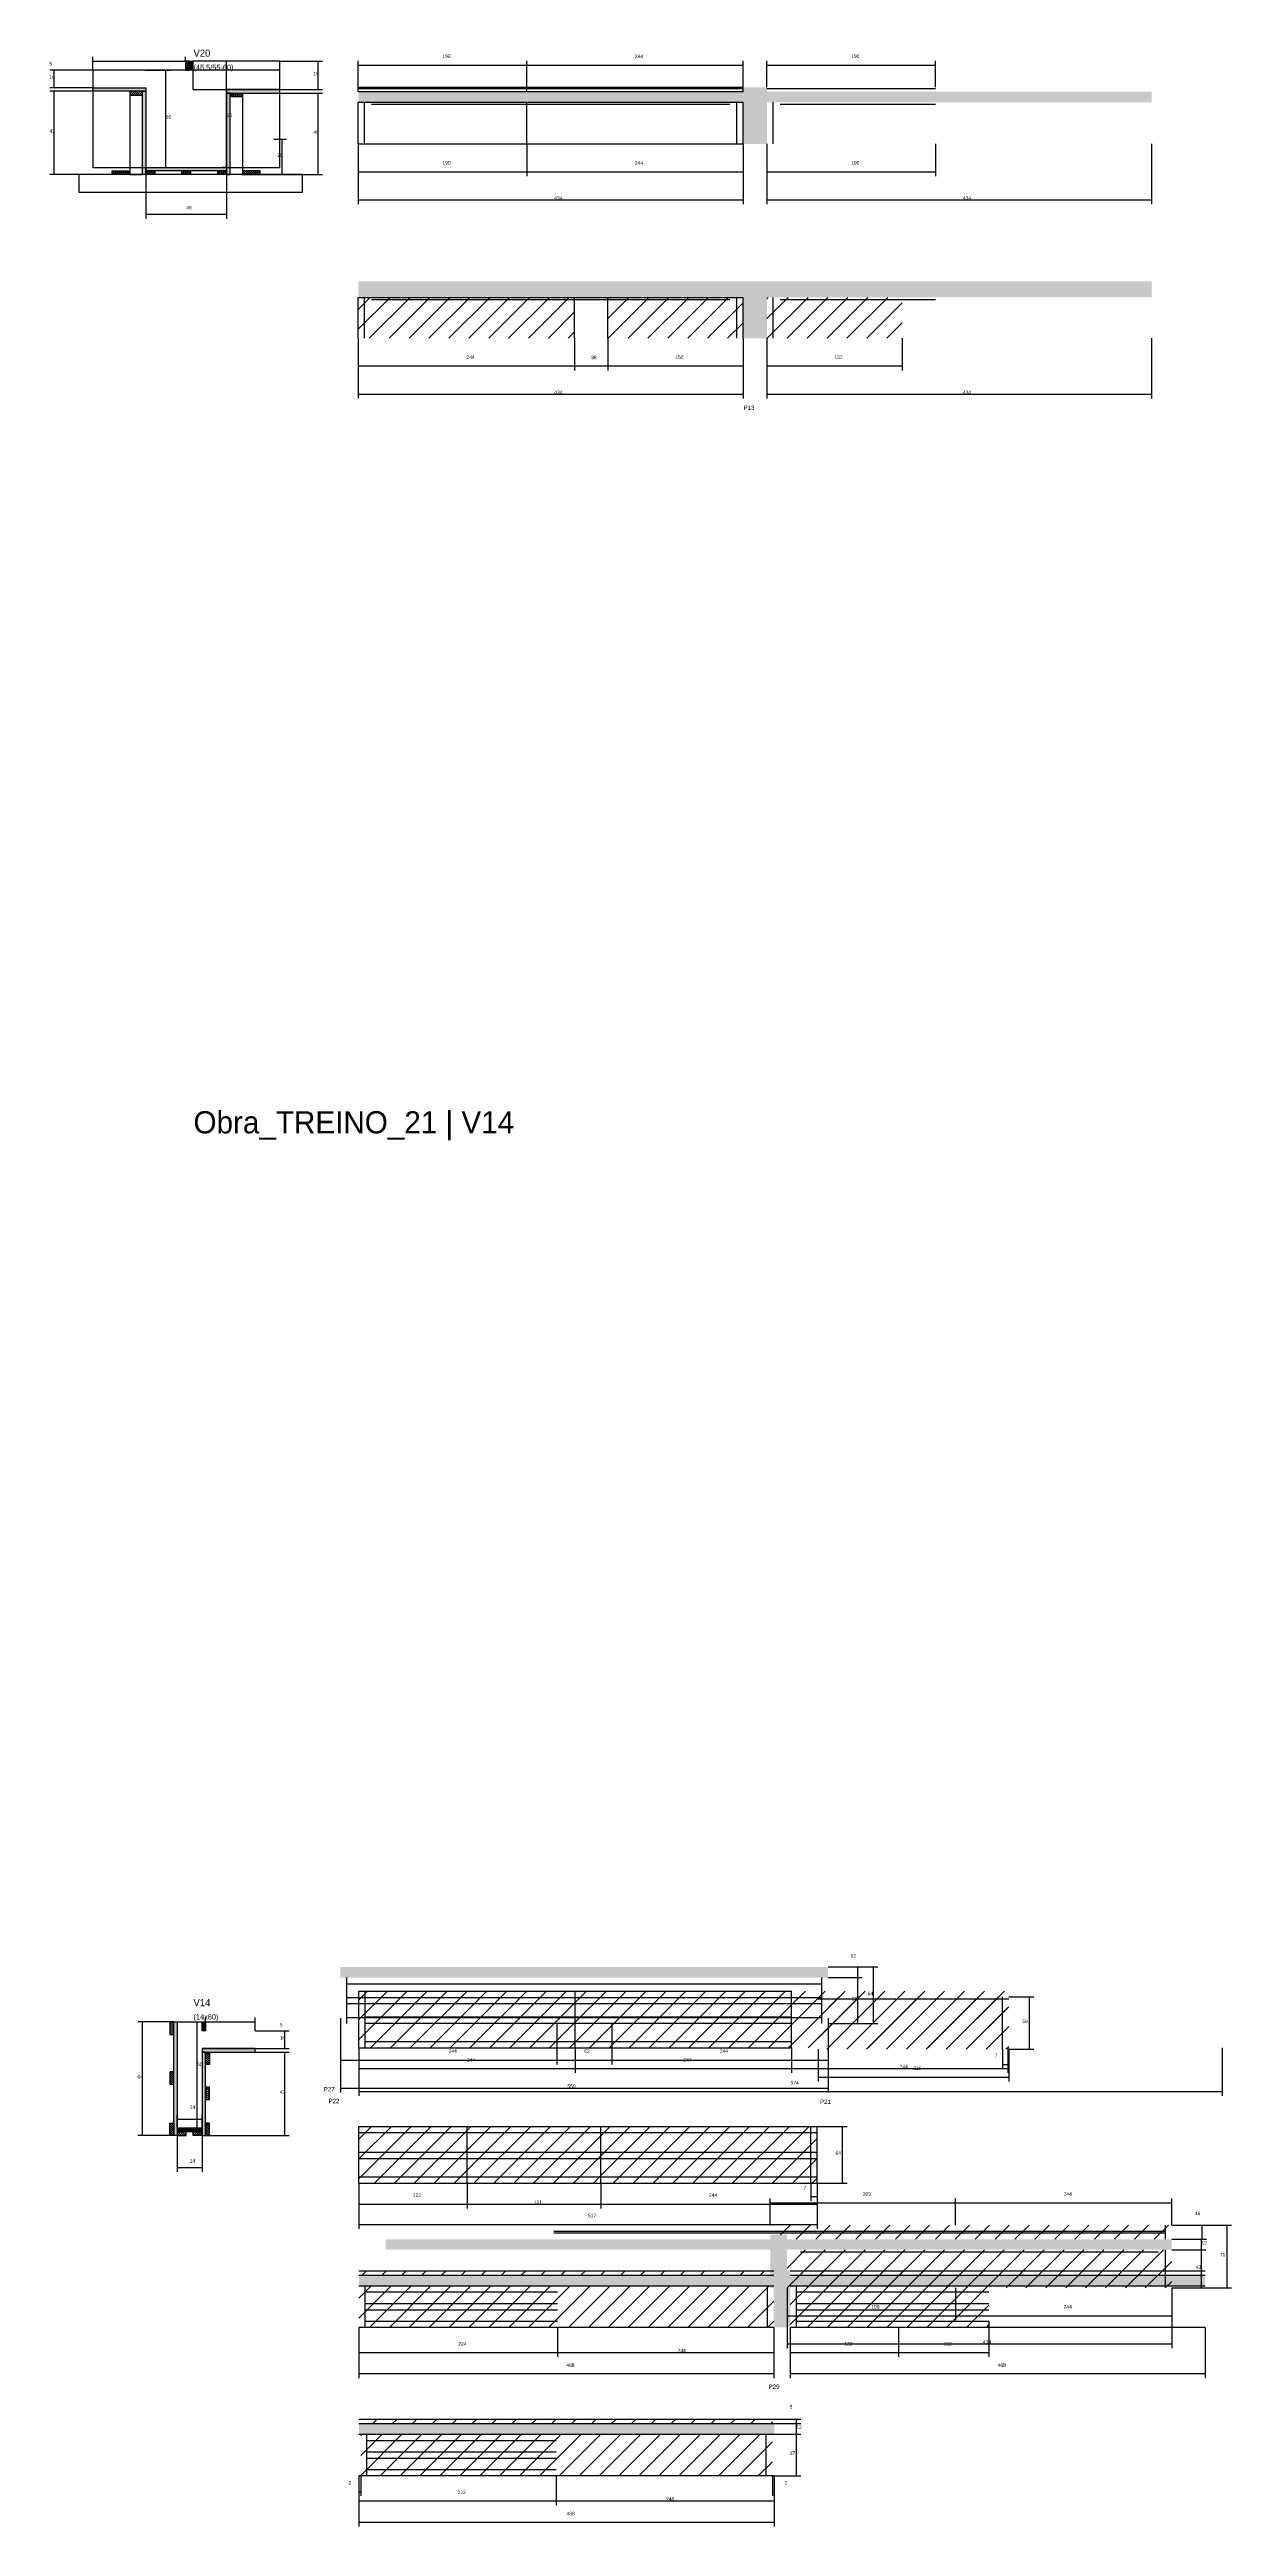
# Model space of a CAD drawing. Header units: metres. Extents: x -65046 to 21926, y -45195 to 1016.
# Drawn here: x 7838 to 9171, y -31382 to -28587 of the extents above; entities that cross this region are included whole.
import ezdxf

# ---------------------------------------------------------------- set-up
doc = ezdxf.new("R2010")
doc.units = ezdxf.units.M
for name, color, linetype in [('CONCRETO', 251, 'Continuous'), ('COTA', 241, 'Continuous'), ('Hachura', 253, 'Continuous'), ('LABEL_ID', 3, 'Continuous'), ('Madeira', 126, 'Continuous'), ('NOMENCLATURA', 7, 'Continuous'), ('Painéis', 200, 'Continuous'), ('SARR_2.2x7', 40, 'Continuous'), ('SARR_EDITAR', 141, 'Continuous'), ('Texto Seção', 7, 'Continuous')]:
    doc.layers.add(name, color=color, linetype=linetype)

msp = doc.modelspace()

# ---------------------------------------------------------------- hatches: boundary and pattern name
at = {"layer": 'COTA'}
h = msp.add_hatch(dxfattribs=at)
h.set_pattern_fill('AR-CONC', scale=0.03)
h.paths.add_polyline_path([(8619.9, -28693.4), (8646.9, -28693.4), (8646.9, -28693.4), (8646.9, -28646.4), (8646.9, -28646.4), (9080.9, -28646.4), (9080.9, -28646.4), (9080.9, -28634.4), (9080.9, -28634.4), (8646.9, -28634.4), (8646.9, -28634.4), (8646.9, -28629.4), (8646.9, -28629.4), (8619.9, -28629.4), (8619.9, -28629.4), (8619.9, -28634.4), (8619.9, -28634.4), (8185.9, -28634.4), (8185.9, -28634.4), (8185.9, -28646.4), (8185.9, -28646.4), (8619.9, -28646.4), (8619.9, -28646.4), (8619.9, -28693.4)])
h = msp.add_hatch(dxfattribs=at)
h.set_pattern_fill('AR-CONC', scale=0.03)
h.paths.add_polyline_path([(8619.9, -28912.6), (8646.9, -28912.6), (8646.9, -28866.6), (9080.9, -28866.6), (9080.9, -28848.6), (8185.9, -28848.6), (8185.9, -28866.6), (8619.9, -28866.6)])
h = msp.add_hatch(dxfattribs=at)
h.set_pattern_fill('AR-CONC', scale=0.03)
h.paths.add_polyline_path([(8715.8, -30762.6), (8715.8, -30750.6), (8165.8, -30750.6), (8165.8, -30762.6)])
h = msp.add_hatch(dxfattribs=at)
h.set_pattern_fill('AR-CONC', scale=0.03)
h.paths.add_polyline_path([(8650.6, -31112.9), (8669.6, -31112.9), (8669.6, -31069.9), (9103.6, -31069.9), (9103.6, -31057.9), (8669.6, -31057.9), (8669.6, -31052.9), (8650.6, -31052.9), (8650.6, -31057.9), (8216.6, -31057.9), (8216.6, -31069.9), (8650.6, -31069.9)])
h = msp.add_hatch(dxfattribs=at)
h.set_pattern_fill('AR-CONC', scale=0.03)
h.paths.add_polyline_path([(8673.2, -31110.5), (9141.2, -31110.5), (9141.2, -31098.5), (8673.2, -31098.5), (8673.2, -31093.5), (8654.6, -31093.5), (8654.6, -31098.5), (8186.6, -31098.5), (8186.6, -31110.5), (8654.6, -31110.5), (8654.6, -31157.5), (8673.2, -31157.5)])
h = msp.add_hatch(dxfattribs=at)
h.set_pattern_fill('AR-CONC', scale=0.03)
h.paths.add_polyline_path([(8186.6, -31266), (8186.6, -31278), (8655.1, -31278), (8655.1, -31266)])
at = {"layer": 'Hachura'}
h = msp.add_hatch(dxfattribs=at)
h.set_pattern_fill('ANSI31', scale=0.5)
h.paths.add_polyline_path([(7995.3, -28600), (7990.9, -28600), (7990.9, -28600), (7990.9, -28610), (7990.9, -28610), (7995.3, -28610), (7995.3, -28610), (7995.3, -28600)])
h = msp.add_hatch(color=8, dxfattribs=at)
h.dxf.hatch_style = 1
h.paths.add_polyline_path([(7995.3, -28600), (7999.3, -28600), (7999.3, -28600), (7999.3, -28610), (7999.3, -28610), (7995.3, -28610), (7995.3, -28610), (7995.3, -28600)])
h = msp.add_hatch(color=8, dxfattribs=at)
h.dxf.hatch_style = 1
h.paths.add_polyline_path([(7886.3, -28634), (7886.3, -28630), (7886.3, -28630), (7946.3, -28630), (7946.3, -28630), (7946.3, -28634), (7946.3, -28634), (7886.3, -28634)])
h = msp.add_hatch(dxfattribs=at)
h.set_pattern_fill('ANSI31', scale=0.5)
h.paths.add_polyline_path([(7928.3, -28634), (7928.3, -28638.4), (7928.3, -28638.4), (7942.3, -28638.4), (7942.3, -28638.4), (7942.3, -28634), (7942.3, -28634), (7928.3, -28634)])
h = msp.add_hatch(color=8, dxfattribs=at)
h.dxf.hatch_style = 1
h.paths.add_polyline_path([(7942.3, -28634), (7946.3, -28634), (7946.3, -28634), (7946.3, -28728), (7946.3, -28728), (7942.3, -28728), (7942.3, -28728), (7942.3, -28634)])
h = msp.add_hatch(color=8, dxfattribs=at)
h.dxf.hatch_style = 1
h.paths.add_polyline_path([(8097.3, -28636), (8097.3, -28632), (8097.3, -28632), (8037.3, -28632), (8037.3, -28632), (8037.3, -28636), (8037.3, -28636), (8097.3, -28636)])
h = msp.add_hatch(color=8, dxfattribs=at)
h.dxf.hatch_style = 1
h.paths.add_polyline_path([(8041.3, -28636), (8037.3, -28636), (8037.3, -28636), (8037.3, -28728), (8037.3, -28728), (8041.3, -28728), (8041.3, -28728), (8041.3, -28636)])
h = msp.add_hatch(dxfattribs=at)
h.set_pattern_fill('ANSI31', scale=0.5)
h.paths.add_polyline_path([(8055.3, -28636), (8055.3, -28640.4), (8055.3, -28640.4), (8041.3, -28640.4), (8041.3, -28640.4), (8041.3, -28636), (8041.3, -28636), (8055.3, -28636)])
h = msp.add_hatch(dxfattribs=at)
h.set_pattern_fill('ANSI31', scale=0.5)
h.paths.add_polyline_path([(7908.3, -28728), (7908.3, -28723.6), (7908.3, -28723.6), (7928.3, -28723.6), (7928.3, -28723.6), (7928.3, -28728), (7928.3, -28728), (7908.3, -28728)])
h = msp.add_hatch(color=8, dxfattribs=at)
h.dxf.hatch_style = 1
h.paths.add_polyline_path([(7946.3, -28723.6), (7946.3, -28720), (7946.3, -28720), (8037.3, -28720), (8037.3, -28720), (8037.3, -28723.6), (8037.3, -28723.6), (7946.3, -28723.6)])
h = msp.add_hatch(dxfattribs=at)
h.set_pattern_fill('ANSI31', scale=0.5)
h.paths.add_polyline_path([(7946.3, -28728), (7946.3, -28723.6), (7946.3, -28723.6), (7956.3, -28723.6), (7956.3, -28723.6), (7956.3, -28728), (7956.3, -28728), (7946.3, -28728)])
h = msp.add_hatch(dxfattribs=at)
h.set_pattern_fill('ANSI31', scale=0.5)
h.paths.add_polyline_path([(7986.8, -28728), (7986.8, -28723.6), (7986.8, -28723.6), (7996.8, -28723.6), (7996.8, -28723.6), (7996.8, -28728), (7996.8, -28728), (7986.8, -28728)])
h = msp.add_hatch(dxfattribs=at)
h.set_pattern_fill('ANSI31', scale=0.5)
h.paths.add_polyline_path([(8027.3, -28728), (8027.3, -28723.6), (8027.3, -28723.6), (8037.3, -28723.6), (8037.3, -28723.6), (8037.3, -28728), (8037.3, -28728), (8027.3, -28728)])
h = msp.add_hatch(dxfattribs=at)
h.set_pattern_fill('ANSI31', scale=0.5)
h.paths.add_polyline_path([(8075.3, -28728), (8075.3, -28723.6), (8075.3, -28723.6), (8055.3, -28723.6), (8055.3, -28723.6), (8055.3, -28728), (8055.3, -28728), (8075.3, -28728)])
h = msp.add_hatch(dxfattribs=at)
h.set_pattern_fill('ANSI31', scale=5)
h.paths.add_polyline_path([(8429.9, -28912.6), (8429.9, -28866.6), (8185.9, -28866.6), (8185.9, -28912.6)])
h = msp.add_hatch(dxfattribs=at)
h.set_pattern_fill('ANSI31', scale=5)
h.paths.add_polyline_path([(8619.9, -28912.6), (8619.9, -28866.6), (8467.4, -28866.6), (8467.4, -28912.6)])
h = msp.add_hatch(dxfattribs=at)
h.set_pattern_fill('ANSI31', scale=5)
h.paths.add_polyline_path([(8799.4, -28912.6), (8799.4, -28866.6), (8646.9, -28866.6), (8646.9, -28912.6)])
h = msp.add_hatch(dxfattribs=at)
h.set_pattern_fill('ANSI31', scale=5)
h.paths.add_polyline_path([(8430.6, -30842), (8430.6, -30778), (8186.6, -30778), (8186.6, -30842)])
h = msp.add_hatch(dxfattribs=at)
h.set_pattern_fill('ANSI31', scale=5)
h.paths.add_polyline_path([(8430.6, -30778), (8430.6, -30842), (8674.6, -30842), (8674.6, -30778)])
h = msp.add_hatch(dxfattribs=at)
h.set_pattern_fill('ANSI31', scale=5)
h.paths.add_polyline_path([(8918.6, -30842), (8918.6, -30778), (8674.6, -30778), (8674.6, -30842)])
h = msp.add_hatch(dxfattribs=at)
h.set_pattern_fill('ANSI31', scale=5)
h.paths.add_polyline_path([(8704.6, -30784.6), (8704.6, -30843.6), (8919.6, -30843.6), (8919.6, -30784.6)])
h = msp.add_hatch(dxfattribs=at)
h.set_pattern_fill('ANSI31', scale=0.5)
h.paths.add_polyline_path([(7977.7, -30812.8), (7973.3, -30812.8), (7973.3, -30812.8), (7973.3, -30826.8), (7973.3, -30826.8), (7977.7, -30826.8), (7977.7, -30826.8), (7977.7, -30812.8)])
h = msp.add_hatch(color=8, dxfattribs=at)
h.dxf.hatch_style = 1
h.paths.add_polyline_path([(7977.7, -30812.8), (7981.7, -30812.8), (7981.7, -30812.8), (7981.7, -30940.8), (7981.7, -30940.8), (7977.7, -30940.8), (7977.7, -30940.8), (7977.7, -30812.8)])
h = msp.add_hatch(color=8, dxfattribs=at)
h.dxf.hatch_style = 1
h.paths.add_polyline_path([(8009.7, -30812.8), (8013.7, -30812.8), (8013.7, -30812.8), (8013.7, -30822.8), (8013.7, -30822.8), (8009.7, -30822.8), (8009.7, -30822.8), (8009.7, -30812.8)])
h = msp.add_hatch(color=8, dxfattribs=at)
h.dxf.hatch_style = 1
h.paths.add_polyline_path([(8069.7, -30846.8), (8069.7, -30842.8), (8069.7, -30842.8), (8009.7, -30842.8), (8009.7, -30842.8), (8009.7, -30846.8), (8009.7, -30846.8), (8069.7, -30846.8)])
h = msp.add_hatch(color=8, dxfattribs=at)
h.dxf.hatch_style = 1
h.paths.add_polyline_path([(8013.7, -30846.8), (8009.7, -30846.8), (8009.7, -30846.8), (8009.7, -30940.8), (8009.7, -30940.8), (8013.7, -30940.8), (8013.7, -30940.8), (8013.7, -30846.8)])
h = msp.add_hatch(dxfattribs=at)
h.set_pattern_fill('ANSI31', scale=0.5)
h.paths.add_polyline_path([(8013.7, -30846.8), (8018.1, -30846.8), (8018.1, -30846.8), (8018.1, -30860.8), (8018.1, -30860.8), (8013.7, -30860.8), (8013.7, -30860.8), (8013.7, -30846.8)])
h = msp.add_hatch(dxfattribs=at)
h.set_pattern_fill('ANSI31', scale=0.5)
h.paths.add_polyline_path([(7973.3, -30883), (7977.7, -30883), (7977.7, -30883), (7977.7, -30869), (7977.7, -30869), (7973.3, -30869), (7973.3, -30869), (7973.3, -30883)])
h = msp.add_hatch(dxfattribs=at)
h.set_pattern_fill('ANSI31', scale=0.5)
h.paths.add_polyline_path([(8013.7, -30900.3), (8018.1, -30900.3), (8018.1, -30900.3), (8018.1, -30886.3), (8018.1, -30886.3), (8013.7, -30886.3), (8013.7, -30886.3), (8013.7, -30900.3)])
h = msp.add_hatch(dxfattribs=at)
h.set_pattern_fill('ANSI31', scale=0.5)
h.paths.add_polyline_path([(7977.7, -30940.8), (7973.3, -30940.8), (7973.3, -30940.8), (7973.3, -30926.8), (7973.3, -30926.8), (7977.7, -30926.8), (7977.7, -30926.8), (7977.7, -30940.8)])
h = msp.add_hatch(color=8, dxfattribs=at)
h.dxf.hatch_style = 1
h.paths.add_polyline_path([(8009.7, -30936.4), (8009.7, -30932.8), (8009.7, -30932.8), (7981.7, -30932.8), (7981.7, -30932.8), (7981.7, -30936.4), (7981.7, -30936.4), (8009.7, -30936.4)])
h = msp.add_hatch(dxfattribs=at)
h.set_pattern_fill('ANSI31', scale=0.5)
h.paths.add_polyline_path([(7991.7, -30940.8), (7991.7, -30936.4), (7991.7, -30936.4), (7981.7, -30936.4), (7981.7, -30936.4), (7981.7, -30940.8), (7981.7, -30940.8), (7991.7, -30940.8)])
h = msp.add_hatch(dxfattribs=at)
h.set_pattern_fill('ANSI31', scale=0.5)
h.paths.add_polyline_path([(7999.7, -30940.8), (7999.7, -30936.4), (7999.7, -30936.4), (8009.7, -30936.4), (8009.7, -30936.4), (8009.7, -30940.8), (8009.7, -30940.8), (7999.7, -30940.8)])
h = msp.add_hatch(dxfattribs=at)
h.set_pattern_fill('ANSI31', scale=0.5)
h.paths.add_polyline_path([(8013.7, -30940.8), (8018.1, -30940.8), (8018.1, -30940.8), (8018.1, -30926.8), (8018.1, -30926.8), (8013.7, -30926.8), (8013.7, -30926.8), (8013.7, -30940.8)])
h = msp.add_hatch(dxfattribs=at)
h.set_pattern_fill('ANSI31', scale=5)
h.paths.add_polyline_path([(8308.6, -30994.7), (8308.6, -30930.7), (8186.6, -30930.7), (8186.6, -30994.7)])
h = msp.add_hatch(dxfattribs=at)
h.set_pattern_fill('ANSI31', scale=5)
h.paths.add_polyline_path([(8459.6, -30994.7), (8459.6, -30930.7), (8308.6, -30930.7), (8308.6, -30994.7)])
h = msp.add_hatch(dxfattribs=at)
h.set_pattern_fill('ANSI31', scale=5)
h.paths.add_polyline_path([(8703.6, -30994.7), (8703.6, -30930.7), (8459.6, -30930.7), (8459.6, -30994.7)])
h = msp.add_hatch(dxfattribs=at)
h.set_pattern_fill('ANSI31', scale=5)
h.paths.add_polyline_path([(8650.6, -31041.9), (8650.6, -31052.9), (8669.6, -31052.9), (8669.6, -31057.9), (8859.6, -31057.9), (8859.6, -31041.9)])
h = msp.add_hatch(dxfattribs=at)
h.set_pattern_fill('ANSI31', scale=5)
h.paths.add_polyline_path([(9103.6, -31057.9), (9103.6, -31041.9), (8859.6, -31041.9), (8859.6, -31057.9)])
h = msp.add_hatch(dxfattribs=at)
h.set_pattern_fill('ANSI31', scale=5)
h.paths.add_polyline_path([(8669.6, -31069.9), (8669.6, -31112.9), (8859.6, -31112.9), (8859.6, -31069.9)])
h = msp.add_hatch(dxfattribs=at)
h.set_pattern_fill('ANSI31', scale=5)
h.paths.add_polyline_path([(9103.6, -31112.9), (9103.6, -31069.9), (8859.6, -31069.9), (8859.6, -31112.9)])
h = msp.add_hatch(dxfattribs=at)
h.set_pattern_fill('ANSI31', scale=5)
h.paths.add_polyline_path([(8186.6, -31093.5), (8186.6, -31098.5), (8410.6, -31098.5), (8410.6, -31093.5)])
h = msp.add_hatch(dxfattribs=at)
h.set_pattern_fill('ANSI31', scale=5)
h.paths.add_polyline_path([(8410.6, -31157.5), (8410.6, -31110.5), (8186.6, -31110.5), (8186.6, -31157.5)])
h = msp.add_hatch(dxfattribs=at)
h.set_pattern_fill('ANSI31', scale=5)
h.paths.add_polyline_path([(8410.6, -31093.5), (8410.6, -31098.5), (8654.6, -31098.5), (8654.6, -31093.5)])
h = msp.add_hatch(dxfattribs=at)
h.set_pattern_fill('ANSI31', scale=5)
h.paths.add_polyline_path([(8410.6, -31110.5), (8410.6, -31157.5), (8654.6, -31157.5), (8654.6, -31110.5)])
h = msp.add_hatch(dxfattribs=at)
h.set_pattern_fill('ANSI31', scale=5)
h.paths.add_polyline_path([(8673.2, -31093.5), (8673.2, -31098.5), (8795.2, -31098.5), (8795.2, -31093.5)])
h = msp.add_hatch(dxfattribs=at)
h.set_pattern_fill('ANSI31', scale=5)
h.paths.add_polyline_path([(8795.2, -31157.5), (8795.2, -31110.5), (8673.2, -31110.5), (8673.2, -31157.5)])
h = msp.add_hatch(dxfattribs=at)
h.set_pattern_fill('ANSI31', scale=5)
h.paths.add_polyline_path([(8897.2, -31098.5), (8897.2, -31093.5), (8795.2, -31093.5), (8795.2, -31098.5)])
h = msp.add_hatch(dxfattribs=at)
h.set_pattern_fill('ANSI31', scale=5)
h.paths.add_polyline_path([(8897.2, -31157.5), (8897.2, -31110.5), (8795.2, -31110.5), (8795.2, -31157.5)])
h = msp.add_hatch(dxfattribs=at)
h.set_pattern_fill('ANSI31', scale=5)
h.paths.add_polyline_path([(8409.1, -31266), (8409.1, -31261), (8188.6, -31261), (8188.6, -31266)])
h = msp.add_hatch(dxfattribs=at)
h.set_pattern_fill('ANSI31', scale=5)
h.paths.add_polyline_path([(8409.1, -31325), (8409.1, -31278), (8188.6, -31278), (8188.6, -31325)])
h = msp.add_hatch(dxfattribs=at)
h.set_pattern_fill('ANSI31', scale=5)
h.paths.add_polyline_path([(8409.1, -31261), (8409.1, -31266), (8653.1, -31266), (8653.1, -31261)])
h = msp.add_hatch(dxfattribs=at)
h.set_pattern_fill('ANSI31', scale=5)
h.paths.add_polyline_path([(8653.1, -31325), (8653.1, -31278), (8409.1, -31278), (8409.1, -31325)])

# ---------------------------------------------------------------- linework, layer by layer
at = {"layer": 'CONCRETO'}
for points in [[(8000, -28610), (7886.3, -28610), (7886.3, -28630), (7946.3, -28630), (7946.3, -28720), (8037.3, -28720), (8037.3, -28632), (8097.3, -28632)], [(8097.3, -28632), (8097.3, -28600), (7999.3, -28600)]]:
    msp.add_lwpolyline(points, dxfattribs=at)
for points in [[(7886.3, -28720), (8097.3, -28720), (8097.3, -28610), (7886.3, -28610)], [(7999.3, -28632), (8097.3, -28632), (8097.3, -28600), (7999.3, -28600)]]:
    msp.add_lwpolyline(points, close=True, dxfattribs=at)
at = {"layer": 'COTA'}
for p, q in [((7886.3, -28610), (7886.3, -28595)), ((7990.9, -28600), (7990.9, -28595)), ((7886.3, -28610), (7838, -28610)), ((7843, -28630), (7843, -28610)), ((7886.3, -28600), (7990.9, -28600)), ((7946.3, -28610), (7973.7, -28610)), ((7968.7, -28720), (7968.7, -28610)), ((8037.6, -28600), (8032.3, -28600)), ((8037.3, -28720), (8037.3, -28600)), ((8097.3, -28600), (8145.7, -28600)), ((8140.7, -28632), (8140.7, -28600)), ((8185.9, -28629.4), (8185.9, -28599.5)), ((8185.9, -28604.5), (8375.9, -28604.5)), ((8375.9, -28629.4), (8375.9, -28599.5)), ((8375.9, -28629.4), (8375.9, -28599.5)), ((8375.9, -28604.5), (8619.9, -28604.5)), ((8619.9, -28629.4), (8619.9, -28599.5)), ((8646.9, -28629.4), (8646.9, -28599.5)), ((8646.9, -28604.5), (8836.9, -28604.5)), ((8836.9, -28629.4), (8836.9, -28599.5)), ((7886.3, -28630), (7838, -28630)), ((7886.3, -28634), (7838, -28634)), ((7843, -28728), (7843, -28634)), ((8097.3, -28632), (8145.7, -28632)), ((8097.3, -28636), (8145.7, -28636)), ((8140.7, -28728), (8140.7, -28636)), ((8090.6, -28688.1), (8105.1, -28688.1)), ((8100.1, -28728), (8100.1, -28688.1)), ((8185.9, -28693.4), (8185.9, -28729.8)), ((8185.9, -28693.4), (8185.9, -28761.5)), ((8375.9, -28693.4), (8375.9, -28729.8)), ((8375.9, -28693.4), (8375.9, -28729.8)), ((8619.9, -28693.4), (8619.9, -28729.8)), ((8619.9, -28693.4), (8619.9, -28761.5)), ((8646.9, -28693.4), (8646.9, -28729.8)), ((8646.9, -28693.4), (8646.9, -28761.5)), ((8836.9, -28693.4), (8836.9, -28729.8)), ((9080.9, -28693.4), (9080.9, -28761.5)), ((7908.3, -28728), (7838, -28728)), ((7946.3, -28720), (7973.7, -28720)), ((7946.3, -28728), (7946.3, -28777.8)), ((8037.6, -28720), (8032.3, -28720)), ((8037.3, -28728), (8037.3, -28777.8)), ((8075.3, -28728), (8105.1, -28728)), ((8075.3, -28728), (8145.7, -28728)), ((8185.9, -28724.8), (8375.9, -28724.8)), ((8375.9, -28724.8), (8619.9, -28724.8)), ((8646.9, -28724.8), (8836.9, -28724.8)), ((8185.9, -28756.5), (8619.9, -28756.5)), ((8646.9, -28756.5), (9080.9, -28756.5)), ((7946.3, -28772.8), (8037.3, -28772.8)), ((8185.9, -28912.6), (8185.9, -28949)), ((8185.9, -28912.6), (8185.9, -28980.7)), ((8429.9, -28912.6), (8429.9, -28949)), ((8429.9, -28912.6), (8429.9, -28949)), ((8467.4, -28912.6), (8467.4, -28949)), ((8467.4, -28912.6), (8467.4, -28949)), ((8619.9, -28912.6), (8619.9, -28949)), ((8619.9, -28912.6), (8619.9, -28980.7)), ((8646.9, -28912.6), (8646.9, -28949)), ((8646.9, -28912.6), (8646.9, -28980.7)), ((8799.4, -28912.6), (8799.4, -28949)), ((9080.9, -28912.6), (9080.9, -28980.7)), ((8185.9, -28944), (8429.9, -28944)), ((8429.9, -28944), (8467.4, -28944)), ((8467.4, -28944), (8619.9, -28944)), ((8646.9, -28944), (8799.4, -28944)), ((8185.9, -28975.7), (8619.9, -28975.7)), ((8646.9, -28975.7), (9080.9, -28975.7)), ((8715.8, -30750.6), (8754.3, -30750.6)), ((8715.8, -30750.6), (8772.1, -30750.6)), ((8715.8, -30762.6), (8754.3, -30762.6)), ((8715.8, -30762.6), (8754.3, -30762.6)), ((8749.3, -30762.6), (8749.3, -30750.6)), ((8749.3, -30814.6), (8749.3, -30762.6)), ((8767.1, -30814.6), (8767.1, -30750.6)), ((8919.6, -30784.6), (8948.1, -30784.6)), ((8943.1, -30843.6), (8943.1, -30784.6)), ((7977.7, -30812.8), (7937.3, -30812.8)), ((7942.3, -30940.8), (7942.3, -30812.8)), ((7981.7, -30812.8), (8009, -30812.8)), ((8004, -30932.8), (8004, -30812.8)), ((8013.7, -30812.8), (8013.7, -30807.8)), ((8013.7, -30812.8), (8069.7, -30812.8)), ((8069.7, -30822.8), (8069.7, -30807.8)), ((8069.7, -30822.8), (8107.9, -30822.8)), ((8102.9, -30842.8), (8102.9, -30822.8)), ((8165.8, -30808.6), (8165.8, -30892.3)), ((8165.8, -30814.6), (8165.8, -30860.7)), ((8409.8, -30814.6), (8409.8, -30860.7)), ((8409.8, -30814.6), (8409.8, -30860.7)), ((8471.8, -30814.6), (8471.8, -30860.7)), ((8471.8, -30814.6), (8471.8, -30860.7)), ((8715.8, -30808.6), (8715.8, -30892.3)), ((8715.8, -30814.6), (8754.3, -30814.6)), ((8715.8, -30814.6), (8715.8, -30860.7)), ((8715.8, -30814.6), (8772.1, -30814.6)), ((8069.7, -30842.8), (8107.9, -30842.8)), ((8069.7, -30846.8), (8107.9, -30846.8)), ((8102.9, -30940.8), (8102.9, -30846.8)), ((8165.8, -30855.7), (8409.8, -30855.7)), ((8186.6, -30842), (8186.6, -30870.2)), ((8186.6, -30842), (8186.6, -30896.1)), ((8409.8, -30855.7), (8471.8, -30855.7)), ((8430.6, -30842), (8430.6, -30870.2)), ((8430.6, -30842), (8430.6, -30870.2)), ((8471.8, -30855.7), (8715.8, -30855.7)), ((8674.6, -30842), (8674.6, -30870.2)), ((8674.6, -30842), (8674.6, -30870.2)), ((8704.6, -30843.6), (8704.6, -30880)), ((8912.6, -30843.6), (8912.6, -30865.6)), ((8918.6, -30842), (8918.6, -30870.2)), ((8919.6, -30843.6), (8919.6, -30880)), ((8919.6, -30843.6), (8919.6, -30865.6)), ((8919.6, -30843.6), (8948.1, -30843.6)), ((9160.6, -30842), (9160.6, -30896.1)), ((8186.6, -30865.2), (8430.6, -30865.2)), ((8430.6, -30865.2), (8674.6, -30865.2)), ((8674.6, -30865.2), (8918.6, -30865.2)), ((8704.6, -30875), (8919.6, -30875)), ((8912.6, -30860.6), (8919.6, -30860.6)), ((8165.8, -30887.3), (8715.8, -30887.3)), ((8186.6, -30891.1), (9160.6, -30891.1)), ((7973.3, -30940.8), (7937.3, -30940.8)), ((7981.7, -30932.8), (7981.7, -30917.4)), ((7981.7, -30922.4), (8009.7, -30922.4)), ((7981.7, -30932.8), (8009, -30932.8)), ((7981.7, -30940.8), (7981.7, -30981.9)), ((8009.7, -30932.8), (8009.7, -30917.4)), ((8009.7, -30940.8), (8009.7, -30981.9)), ((8018.1, -30940.8), (8107.9, -30940.8)), ((8703.6, -30930.7), (8737.3, -30930.7)), ((8732.3, -30994.7), (8732.3, -30930.7)), ((7981.7, -30976.9), (8009.7, -30976.9)), ((8186.6, -30994.7), (8186.6, -31023.3)), ((8186.6, -30994.7), (8186.6, -31046.3)), ((8308.6, -30994.7), (8308.6, -31023.3)), ((8308.6, -30994.7), (8308.6, -31023.3)), ((8459.6, -30994.7), (8459.6, -31023.3)), ((8459.6, -30994.7), (8459.6, -31023.3)), ((8696.6, -30994.7), (8696.6, -31014.9)), ((8703.6, -30994.7), (8703.6, -31023.3)), ((8703.6, -30994.7), (8737.3, -30994.7)), ((8703.6, -30994.7), (8703.6, -31046.3)), ((8703.6, -30994.7), (8703.6, -31014.9)), ((8186.6, -31018.3), (8308.6, -31018.3)), ((8308.6, -31018.3), (8459.6, -31018.3)), ((8459.6, -31018.3), (8703.6, -31018.3)), ((8650.6, -31041.9), (8650.6, -31012)), ((8650.6, -31017), (8859.6, -31017)), ((8696.6, -31009.9), (8703.6, -31009.9)), ((8859.6, -31041.9), (8859.6, -31012)), ((8859.6, -31041.9), (8859.6, -31012)), ((8859.6, -31017), (9103.6, -31017)), ((9103.6, -31041.9), (9103.6, -31012)), ((8186.6, -31041.3), (8703.6, -31041.3)), ((9103.6, -31041.9), (9170.9, -31041.9)), ((9103.6, -31041.9), (9142.8, -31041.9)), ((9137.8, -31057.9), (9137.8, -31041.9)), ((9165.9, -31112.9), (9165.9, -31041.9)), ((9103.6, -31057.9), (9142.1, -31057.9)), ((9103.6, -31057.9), (9142.8, -31057.9)), ((9103.6, -31069.9), (9142.1, -31069.9)), ((9103.6, -31069.9), (9142.1, -31069.9)), ((9137.1, -31069.9), (9137.1, -31057.9)), ((9137.1, -31112.9), (9137.1, -31069.9)), ((8669.6, -31112.9), (8669.6, -31149.3)), ((8669.6, -31112.9), (8669.6, -31180.9)), ((8859.6, -31112.9), (8859.6, -31149.3)), ((8859.6, -31112.9), (8859.6, -31149.3)), ((9103.6, -31112.9), (9103.6, -31149.3)), ((9103.6, -31112.9), (9103.6, -31180.9)), ((9103.6, -31112.9), (9142.1, -31112.9)), ((9103.6, -31112.9), (9170.9, -31112.9)), ((8186.6, -31157.5), (8186.6, -31190.7)), ((8186.6, -31157.5), (8186.6, -31214.6)), ((8410.6, -31157.5), (8410.6, -31190.7)), ((8410.6, -31157.5), (8410.6, -31190.7)), ((8654.6, -31157.5), (8654.6, -31190.7)), ((8654.6, -31157.5), (8654.6, -31214.6)), ((8669.6, -31144.3), (8859.6, -31144.3)), ((8673.2, -31157.5), (8673.2, -31190.7)), ((8673.2, -31157.5), (8673.2, -31214.6)), ((8795.2, -31157.5), (8795.2, -31190.7)), ((8795.2, -31157.5), (8795.2, -31190.7)), ((8859.6, -31144.3), (9103.6, -31144.3)), ((8897.2, -31150.5), (8897.2, -31190.7)), ((9141.2, -31157.5), (9141.2, -31214.6)), ((8186.6, -31185.7), (8410.6, -31185.7)), ((8410.6, -31185.7), (8654.6, -31185.7)), ((8669.6, -31175.9), (9103.6, -31175.9)), ((8673.2, -31185.7), (8795.2, -31185.7)), ((8795.2, -31185.7), (8897.2, -31185.7)), ((8186.6, -31209.6), (8654.6, -31209.6)), ((8673.2, -31209.6), (9141.2, -31209.6)), ((8652, -31261), (8685.1, -31261)), ((8652, -31266), (8685.1, -31266)), ((8652, -31266), (8685.1, -31266)), ((8652, -31278), (8685.1, -31278)), ((8652, -31278), (8685.1, -31278)), ((8680.1, -31266), (8680.1, -31261)), ((8680.1, -31278), (8680.1, -31266)), ((8680.1, -31325), (8680.1, -31278)), ((8186.6, -31325), (8186.6, -31358.2)), ((8186.6, -31325), (8186.6, -31382.1)), ((8186.6, -31325), (8186.6, -31347.5)), ((8188.6, -31325), (8188.6, -31347.5)), ((8409.1, -31325), (8409.1, -31358.2)), ((8409.1, -31325), (8409.1, -31358.2)), ((8652, -31325), (8685.1, -31325)), ((8653.1, -31325), (8653.1, -31347.5)), ((8655.1, -31325), (8655.1, -31358.2)), ((8655.1, -31325), (8655.1, -31382.1)), ((8655.1, -31325), (8655.1, -31347.5)), ((8186.6, -31342.5), (8188.6, -31342.5)), ((8186.6, -31353.2), (8409.1, -31353.2)), ((8409.1, -31353.2), (8655.1, -31353.2)), ((8653.1, -31342.5), (8655.1, -31342.5)), ((8186.6, -31377.1), (8655.1, -31377.1))]:
    msp.add_line(p, q, dxfattribs=at)
at = {"layer": 'Madeira'}
for points in [[(7995.3, -28600), (7990.9, -28600), (7990.9, -28610), (7995.3, -28610)], [(7928.3, -28634), (7928.3, -28638.4), (7942.3, -28638.4), (7942.3, -28634)], [(7928.3, -28728), (7942.3, -28728), (7942.3, -28634), (7928.3, -28634)], [(8055.3, -28636), (8055.3, -28640.4), (8041.3, -28640.4), (8041.3, -28636)], [(8055.3, -28728), (8041.3, -28728), (8041.3, -28636), (8055.3, -28636)], [(7870.5, -28748), (8123.1, -28748), (8123.1, -28728), (7870.5, -28728)], [(7908.3, -28728), (7908.3, -28723.6), (7928.3, -28723.6), (7928.3, -28728)], [(7946.3, -28728), (7946.3, -28723.6), (7956.3, -28723.6), (7956.3, -28728)], [(7986.8, -28728), (7986.8, -28723.6), (7996.8, -28723.6), (7996.8, -28728)], [(8027.3, -28728), (8027.3, -28723.6), (8037.3, -28723.6), (8037.3, -28728)], [(8075.3, -28728), (8075.3, -28723.6), (8055.3, -28723.6), (8055.3, -28728)], [(7977.7, -30812.8), (7973.3, -30812.8), (7973.3, -30826.8), (7977.7, -30826.8)], [(8013.7, -30846.8), (8018.1, -30846.8), (8018.1, -30860.8), (8013.7, -30860.8)], [(7973.3, -30883), (7977.7, -30883), (7977.7, -30869), (7973.3, -30869)], [(8013.7, -30900.3), (8018.1, -30900.3), (8018.1, -30886.3), (8013.7, -30886.3)], [(7977.7, -30940.8), (7973.3, -30940.8), (7973.3, -30926.8), (7977.7, -30926.8)], [(7991.7, -30940.8), (7991.7, -30936.4), (7981.7, -30936.4), (7981.7, -30940.8)], [(7999.7, -30940.8), (7999.7, -30936.4), (8009.7, -30936.4), (8009.7, -30940.8)], [(8013.7, -30940.8), (8018.1, -30940.8), (8018.1, -30926.8), (8013.7, -30926.8)]]:
    msp.add_lwpolyline(points, close=True, dxfattribs=at)
at = {"layer": 'Painéis'}
for p, q in [((7886.3, -28630), (7946.3, -28630)), ((8037.3, -28632), (8097.3, -28632)), ((8185.9, -28629.4), (8619.9, -28629.4)), ((8185.9, -28634.4), (8185.9, -28629.4)), ((8185.9, -28634.4), (8619.9, -28634.4)), ((8185.9, -28646.4), (8619.9, -28646.4)), ((8185.9, -28693.4), (8185.9, -28646.4)), ((8375.9, -28634.4), (8375.9, -28629.4)), ((8375.9, -28693.4), (8375.9, -28646.4)), ((8619.9, -28634.4), (8619.9, -28629.4)), ((8619.9, -28693.4), (8619.9, -28646.4)), ((8185.9, -28693.4), (8619.9, -28693.4)), ((7946.3, -28720), (8037.3, -28720)), ((8185.9, -28866.6), (8619.9, -28866.6)), ((8185.9, -28912.6), (8185.9, -28866.6)), ((8429.9, -28912.6), (8429.9, -28866.6)), ((8467.4, -28912.6), (8467.4, -28866.6)), ((8619.9, -28912.6), (8619.9, -28866.6)), ((8186.6, -30778), (8674.6, -30778)), ((8186.6, -30842), (8186.6, -30778)), ((8430.6, -30842), (8430.6, -30778)), ((8674.6, -30842), (8674.6, -30778)), ((8009.7, -30842.8), (8069.7, -30842.8)), ((8186.6, -30842), (8674.6, -30842)), ((7981.7, -30932.8), (8009.7, -30932.8)), ((8186.6, -30930.7), (8703.6, -30930.7)), ((8186.6, -30994.7), (8186.6, -30930.7)), ((8308.6, -30994.7), (8308.6, -30930.7)), ((8459.6, -30994.7), (8459.6, -30930.7)), ((8703.6, -30994.7), (8703.6, -30930.7)), ((8186.6, -30994.7), (8703.6, -30994.7))]:
    msp.add_line(p, q, dxfattribs=at)
for points in [[(7995.3, -28600), (7999.3, -28600), (7999.3, -28610), (7995.3, -28610)], [(7886.3, -28634), (7886.3, -28630), (7946.3, -28630), (7946.3, -28634)], [(7942.3, -28634), (7946.3, -28634), (7946.3, -28728), (7942.3, -28728)], [(8097.3, -28636), (8097.3, -28632), (8037.3, -28632), (8037.3, -28636)], [(8041.3, -28636), (8037.3, -28636), (8037.3, -28728), (8041.3, -28728)], [(7946.3, -28723.6), (7946.3, -28720), (8037.3, -28720), (8037.3, -28723.6)], [(7977.7, -30812.8), (7981.7, -30812.8), (7981.7, -30940.8), (7977.7, -30940.8)], [(8009.7, -30812.8), (8013.7, -30812.8), (8013.7, -30822.8), (8009.7, -30822.8)], [(8069.7, -30846.8), (8069.7, -30842.8), (8009.7, -30842.8), (8009.7, -30846.8)], [(8013.7, -30846.8), (8009.7, -30846.8), (8009.7, -30940.8), (8013.7, -30940.8)], [(8009.7, -30936.4), (8009.7, -30932.8), (7981.7, -30932.8), (7981.7, -30936.4)]]:
    msp.add_lwpolyline(points, close=True, dxfattribs=at)
for points in [[(8186.6, -31093.5), (8654.6, -31093.5)], [(8186.6, -31098.5), (8654.6, -31098.5)], [(8186.6, -31110.5), (8654.6, -31110.5)], [(8673.2, -31093.5), (9141.2, -31093.5)], [(8673.2, -31098.5), (9141.2, -31098.5)], [(8673.2, -31110.5), (9141.2, -31110.5)], [(8654.6, -31157.5), (8186.6, -31157.5)], [(9141.2, -31157.5), (8673.2, -31157.5)], [(8186.6, -31261), (8655.1, -31261)], [(8186.6, -31266), (8655.1, -31266)], [(8186.6, -31278), (8655.1, -31278)], [(8655.1, -31325), (8186.6, -31325)]]:
    msp.add_lwpolyline(points, dxfattribs=at)
at = {"layer": 'SARR_2.2x7'}
for p, q in [((8192.9, -28693.4), (8192.9, -28646.4)), ((8200.9, -28648.6), (8375.9, -28648.6)), ((8375.9, -28648.6), (8604.9, -28648.6)), ((8612.9, -28693.4), (8612.9, -28646.4)), ((8653.9, -28693.4), (8653.9, -28646.4)), ((8661.9, -28648.6), (8836.9, -28648.6)), ((8192.9, -28912.6), (8192.9, -28866.6)), ((8200.9, -28868.8), (8429.9, -28868.8)), ((8429.9, -28868.8), (8604.9, -28868.8)), ((8612.9, -28912.6), (8612.9, -28866.6)), ((8653.9, -28912.6), (8653.9, -28866.6)), ((8661.9, -28868.8), (8836.9, -28868.8)), ((8172.8, -30814.6), (8172.8, -30762.6)), ((8172.8, -30769.6), (8409.8, -30769.6)), ((8409.8, -30769.6), (8471.8, -30769.6)), ((8471.8, -30769.6), (8708.8, -30769.6)), ((8708.8, -30814.6), (8708.8, -30762.6)), ((8172.8, -30785.1), (8409.8, -30785.1)), ((8172.8, -30792.1), (8409.8, -30792.1)), ((8193.6, -30842), (8193.6, -30778)), ((8193.6, -30785), (8430.6, -30785)), ((8409.8, -30785.1), (8471.8, -30785.1)), ((8409.8, -30792.1), (8471.8, -30792.1)), ((8430.6, -30785), (8674.6, -30785)), ((8471.8, -30785.1), (8708.8, -30785.1)), ((8471.8, -30792.1), (8708.8, -30792.1)), ((8704.6, -30786.8), (8919.6, -30786.8)), ((8912.6, -30843.6), (8912.6, -30784.6)), ((8172.8, -30807.6), (8409.8, -30807.6)), ((8193.6, -30807), (8430.6, -30807)), ((8193.6, -30814), (8430.6, -30814)), ((8409.8, -30807.6), (8471.8, -30807.6)), ((8430.6, -30807), (8674.6, -30807)), ((8430.6, -30814), (8674.6, -30814)), ((8471.8, -30807.6), (8708.8, -30807.6)), ((8193.6, -30835), (8430.6, -30835)), ((8430.6, -30835), (8674.6, -30835)), ((8186.6, -30937.7), (8308.6, -30937.7)), ((8308.6, -30937.7), (8459.6, -30937.7)), ((8459.6, -30937.7), (8703.6, -30937.7)), ((8696.6, -30994.7), (8696.6, -30930.7)), ((8186.6, -30959.7), (8308.6, -30959.7)), ((8186.6, -30966.7), (8308.6, -30966.7)), ((8308.6, -30959.7), (8459.6, -30959.7)), ((8308.6, -30966.7), (8459.6, -30966.7)), ((8459.6, -30959.7), (8703.6, -30959.7)), ((8459.6, -30966.7), (8703.6, -30966.7)), ((8186.6, -30987.7), (8308.6, -30987.7)), ((8308.6, -30987.7), (8459.6, -30987.7)), ((8459.6, -30987.7), (8703.6, -30987.7)), ((8406.6, -31048.9), (8859.6, -31048.9)), ((8406.6, -31050.9), (8859.6, -31050.9)), ((8859.6, -31048.9), (9096.6, -31048.9)), ((8859.6, -31050.9), (9096.6, -31050.9)), ((9096.6, -31057.9), (9096.6, -31041.9)), ((8684.6, -31072.1), (8859.6, -31072.1)), ((8859.6, -31072.1), (9088.6, -31072.1)), ((9096.6, -31112.9), (9096.6, -31069.9)), ((8193.6, -31157.5), (8193.6, -31110.5)), ((8647.6, -31157.5), (8647.6, -31110.5)), ((8680.2, -31157.5), (8680.2, -31110.5)), ((8193.6, -31117.5), (8410.6, -31117.5)), ((8193.6, -31130.5), (8410.6, -31130.5)), ((8193.6, -31137.5), (8410.6, -31137.5)), ((8680.2, -31117.5), (8795.2, -31117.5)), ((8680.2, -31130.5), (8795.2, -31130.5)), ((8680.2, -31137.5), (8795.2, -31137.5)), ((8795.2, -31117.5), (8897.2, -31117.5)), ((8795.2, -31130.5), (8897.2, -31130.5)), ((8795.2, -31137.5), (8897.2, -31137.5)), ((8193.6, -31150.5), (8410.6, -31150.5)), ((8680.2, -31150.5), (8795.2, -31150.5)), ((8795.2, -31150.5), (8897.2, -31150.5)), ((8195.6, -31325), (8195.6, -31278)), ((8646.1, -31325), (8646.1, -31278)), ((8195.6, -31285), (8409.1, -31285)), ((8195.6, -31298), (8409.1, -31298)), ((8195.6, -31305), (8409.1, -31305)), ((8195.6, -31318), (8409.1, -31318))]:
    msp.add_line(p, q, dxfattribs=at)
at = {"layer": 'SARR_EDITAR'}
for p, q in [((8185.9, -28630.9), (8375.9, -28630.9)), ((8375.9, -28630.9), (8619.9, -28630.9)), ((8646.9, -28630.9), (8836.9, -28630.9))]:
    msp.add_line(p, q, dxfattribs=at)

# ---------------------------------------------------------------- texts
at = {"layer": 'COTA'}
for s, p in [('190', (8280.9, -28596.4)), ('244', (8497.9, -28596.4)), ('190', (8741.9, -28596.4)), ('5', (7837.5, -28605)), ('10', (7837.5, -28620)), ('16', (8135.2, -28616)), ('47', (7837.5, -28681)), ('55', (7968.7, -28665)), ('60', (8037.3, -28663)), ('46', (8135.2, -28682)), ('20', (8094.6, -28708)), ('190', (8280.9, -28716.7)), ('244', (8497.9, -28716.8)), ('190', (8741.9, -28716.7)), ('434', (8406.9, -28756.5)), ('434', (8867.9, -28756.5)), ('46', (7991.8, -28767.3)), ('244', (8307.9, -28936)), ('38', (8448.6, -28936.3)), ('152', (8543.6, -28935.9)), ('152', (8723.1, -28935.9)), ('434', (8406.9, -28975.7)), ('434', (8867.9, -28975.7)), ('12', (8741.2, -30739.9)), ('52', (8742.8, -30788.6)), ('64', (8760.6, -30782.6)), ('5', (8097.4, -30817.8)), ('10', (8097.4, -30832.8)), ('59', (8935, -30814.1)), ('60', (8004, -30862.5)), ('244', (8287.8, -30847.6)), ('244', (8308.6, -30857.7)), ('62', (8440.8, -30847.6)), ('244', (8552.6, -30857.7)), ('244', (8593.8, -30847.6)), ('7', (8903.8, -30852.5)), ('64', (7936.8, -30876.8)), ('550', (8421.8, -30887.3)), ('974', (8673.6, -30883.5)), ('244', (8796.6, -30865.2)), ('215', (8812.1, -30866.9)), ('14', (7995.7, -30910.9)), ('47', (8097.4, -30893.8)), ('14', (7995.7, -30971.4)), ('64', (8724.2, -30962.7)), ('7', (8688, -31002.3)), ('122', (8247.6, -31010.2)), ('151', (8383.9, -31018.3)), ('244', (8581.6, -31010.2)), ('209', (8755.1, -31008.8)), ('244', (8981.6, -31008.9)), ('16', (9129.7, -31030.8)), ('517', (8445.1, -31033.2)), ('12', (9137.1, -31063.9)), ('71', (9157.8, -31077.4)), ('43', (9130.6, -31091.4)), ('190', (8764.6, -31136.2)), ('244', (8981.6, -31136.2)), ('224', (8298.6, -31178.1)), ('244', (8546.2, -31185.7)), ('122', (8734.2, -31178.1)), ('102', (8846.2, -31178.1)), ('434', (8890.6, -31175.9)), ('468', (8420.6, -31202)), ('468', (8907.2, -31202)), ('5', (8672.5, -31249.2)), ('12', (8680.1, -31272)), ('47', (8672.6, -31301.5)), ('2', (8174.9, -31335)), ('2', (8666.9, -31335)), ('222', (8297.9, -31345.6)), ('246', (8533.1, -31353.2)), ('468', (8420.9, -31369.5))]:
    msp.add_text(s, height=4, dxfattribs=at).set_placement(p)
at = {"layer": 'LABEL_ID'}
msp.add_text('Obra_TREINO_21 | V14', height=25, dxfattribs=at).set_placement((8000, -29810))
at = {"layer": 'NOMENCLATURA'}
for s, p in [('P13', (8620.5, -28993.6)), ('P27', (8147, -30891.2)), ('P22', (8152.3, -30904.5)), ('P21', (8706.8, -30905.3)), ('P29', (8648.8, -31226.9))]:
    msp.add_text(s, height=5, dxfattribs=at).set_placement(p)
at = {"layer": 'Texto Seção'}
for s, height, p in [('V20', 8, (8000, -28595)), ('(45,5/55-60)', 6, (8000, -28610)), ('V14', 8, (8000, -30795)), ('(14x60)', 6, (8000, -30810))]:
    msp.add_text(s, height=height, dxfattribs=at).set_placement(p)

doc.saveas('drawing.dxf')
